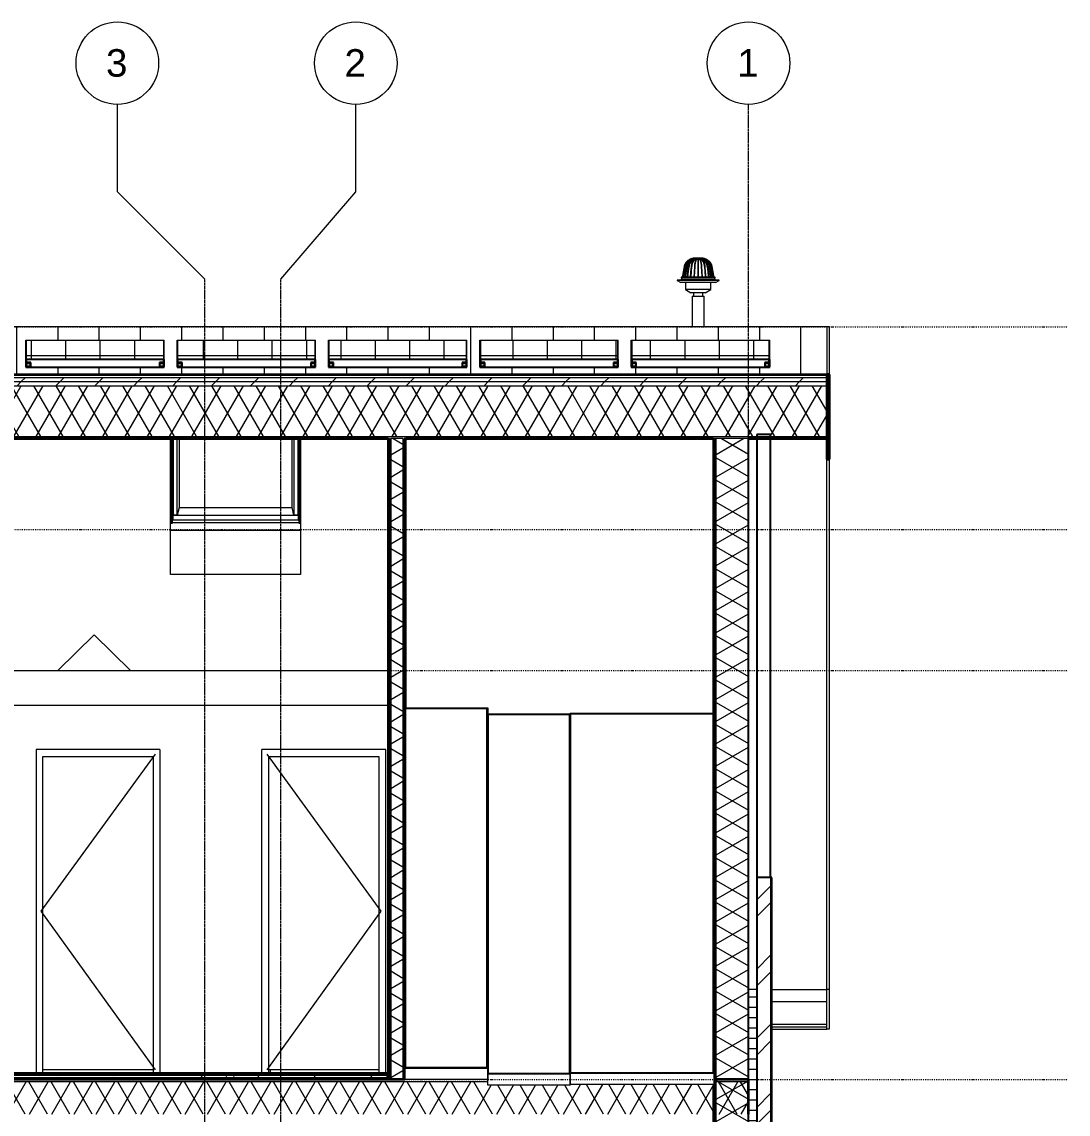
# Model space of a CAD drawing. Header units: millimetres. Extents: x -9562 to 7342, y -2295 to 12491.
# Drawn here: x -263 to 7342, y 2747 to 10688 of the extents above; entities that cross this region are included whole.
import ezdxf

# ---------------------------------------------------------------- set-up
doc = ezdxf.new("R2010")
doc.units = ezdxf.units.MM
doc.linetypes.add('Dash dot', pattern=[15.875, 6.35, -4.7625, 0, -4.7625])
doc.linetypes.add('grid', pattern=[24, 15, -3, 3, -3])
for name, color, linetype, lineweight in [('A-DOOR', 31, 'Continuous', 9), ('A-FLOR', 192, 'Continuous', 9), ('A-FLOR-LEVL', 51, 'Continuous', 9), ('A-FLOR-MCUT', 51, 'Continuous', 9), ('A-FLOR-PATT', 8, 'Continuous', 35), ('A-GENM', 13, 'Continuous', 9), ('A-GLAZ', 151, 'Continuous', 9), ('A-ROOF', 132, 'Continuous', 9), ('A-ROOF-MCUT', 132, 'Continuous', 35), ('A-ROOF-OTLN', 132, 'Continuous', 9), ('A-ROOF-PATT', 132, 'Continuous', 35), ('A-WALL', 113, 'Continuous', 9), ('A-WALL-PATT', 111, 'Continuous', 25), ('I-FURN', 30, 'Continuous', 9), ('I-WALL', 2, 'Continuous', 9), ('P-SANR-FIXT', 6, 'Continuous', 9), ('S-COLS', 52, 'Continuous', 9), ('S-GRID', 1, 'Continuous', 9), ('S-GRID-IDEN', 1, 'Continuous', 9)]:
    doc.layers.add(name, color=color, linetype=linetype, lineweight=lineweight)
doc.styles.add('Arial_1', font='arial.ttf', dxfattribs={"height": 200})
pattern_1 = [(180, (2528.76, 5502.26), (-2e-14, -200), []), (180, (2528.76, 5518.26), (-2e-14, -200), []), (180, (2528.76, 5534.26), (-2e-14, -200), []), (180, (2528.76, 5550.26), (-2e-14, -200), [])]
pattern_2 = [(45, (-1098.65, 2150), (-141.4214, 141.4214), [])]

# ---------------------------------------------------------------- blocks, each defined once
blk = doc.blocks.new('32_EA_binnenkozijn_hardhout_deurzonderbovenlicht - 900x2730-1443313-C-C')
at = {"layer": 'A-DOOR'}
for p, q in [((2382.3, 5398), (1482.3, 5398)), ((1482.3, 3048), (1482.3, 5398)), ((1517.3, 5363), (2347.3, 4223)), ((1532.3, 3048), (1532.3, 5348)), ((1532.3, 5348), (2332.3, 5348)), ((2332.3, 5348), (2332.3, 3048)), ((2382.3, 3048), (2382.3, 5398)), ((2347.3, 4223), (1517.3, 3068)), ((1532.3, 3048), (1482.3, 3048)), ((2332.3, 3068), (1532.3, 3068)), ((2332.3, 3048), (2382.3, 3048))]:
    blk.add_line(p, q, dxfattribs=at)
blk = doc.blocks.new('32_EA_binnenkozijn_hardhout_deurzonderbovenlicht - 900x2730-V2-C-C')
at = {"layer": 'A-DOOR'}
for p, q in [((740.3, 5398), (-159.7, 5398)), ((-159.7, 5398), (-159.7, 3048)), ((705.3, 5363), (-124.7, 4223)), ((-109.7, 3048), (-109.7, 5348)), ((-109.7, 5348), (690.3, 5348)), ((690.3, 5348), (690.3, 3048)), ((740.3, 5398), (740.3, 3048)), ((-124.7, 4223), (705.3, 3068)), ((-159.7, 3048), (-109.7, 3048)), ((690.3, 3068), (-109.7, 3068)), ((740.3, 3048), (690.3, 3048))]:
    blk.add_line(p, q, dxfattribs=at)
blk = doc.blocks.new('73_EA_Standaard_kledingkast_IKEA - 600x900x2600-502647-C-C')
at = {"layer": 'I-FURN'}
for p, q in [((3722.8, 5662), (3740.8, 5662)), ((3722.8, 3042), (3722.8, 5662)), ((3727.8, 5657), (4762.8, 5657)), ((3727.8, 3047), (3727.8, 5657)), ((3740.8, 5662), (4749.8, 5662)), ((3740.8, 5657), (3740.8, 5662)), ((3740.8, 5662), (3740.8, 5657)), ((4749.8, 5657), (4749.8, 5662)), ((4749.8, 5662), (4767.8, 5662)), ((4749.8, 5657), (4749.8, 5662)), ((4762.8, 3047), (4762.8, 5657)), ((4767.8, 5662), (4767.8, 3042)), ((3740.8, 3042), (3722.8, 3042)), ((3722.8, 2962), (3722.8, 3037)), ((4762.8, 3047), (3727.8, 3047)), ((3740.8, 3042), (3740.8, 3047)), ((3740.8, 3047), (3740.8, 3042)), ((4749.8, 3042), (3740.8, 3042)), ((4749.8, 3047), (4749.8, 3042)), ((4749.8, 3042), (4749.8, 3047)), ((4767.8, 3042), (4749.8, 3042)), ((4767.8, 3042), (4767.8, 2962)), ((4767.8, 2962), (3722.8, 2962))]:
    blk.add_line(p, q, dxfattribs=at)
blk = doc.blocks.new('73_EA_Standaard_kledingkast_IKEA - 670x600x2790-500019-C-C')
at = {"layer": 'I-FURN'}
for p, q in [((2522.8, 5700), (2540.8, 5700)), ((2522.8, 3080), (2522.8, 5700)), ((2527.8, 5695), (3117.8, 5695)), ((2527.8, 3085), (2527.8, 5695)), ((2540.8, 5700), (3104.8, 5700)), ((2540.8, 5695), (2540.8, 5700)), ((2540.8, 5700), (2540.8, 5695)), ((3104.8, 5695), (3104.8, 5700)), ((3104.8, 5700), (3122.8, 5700)), ((3104.8, 5695), (3104.8, 5700)), ((3117.8, 3085), (3117.8, 5695)), ((3122.8, 5700), (3122.8, 3080)), ((2522.8, 3000), (2522.8, 3080)), ((2540.8, 3080), (2522.8, 3080)), ((3117.8, 3085), (2527.8, 3085)), ((2540.8, 3080), (2540.8, 3085)), ((2540.8, 3085), (2540.8, 3080)), ((3104.8, 3080), (2540.8, 3080)), ((3104.8, 3085), (3104.8, 3080)), ((3104.8, 3080), (3104.8, 3085)), ((3122.8, 3080), (3104.8, 3080)), ((3122.8, 3037), (3122.8, 3000)), ((3122.8, 3000), (2522.8, 3000))]:
    blk.add_line(p, q, dxfattribs=at)
blk = doc.blocks.new('73_EA_Standaard_kledingkast_IKEA - 670x600x2790-V3-C-C')
at = {"layer": 'I-FURN'}
for p, q in [((3122.8, 5657), (3140.8, 5657)), ((3122.8, 3037), (3122.8, 5657)), ((3127.8, 5652), (3717.8, 5652)), ((3127.8, 3042), (3127.8, 5652)), ((3140.8, 5657), (3704.8, 5657)), ((3140.8, 5652), (3140.8, 5657)), ((3140.8, 5657), (3140.8, 5652)), ((3704.8, 5652), (3704.8, 5657)), ((3704.8, 5657), (3722.8, 5657)), ((3704.8, 5652), (3704.8, 5657)), ((3717.8, 3042), (3717.8, 5652)), ((3722.8, 5657), (3722.8, 3037)), ((3122.8, 2957), (3122.8, 3037)), ((3140.8, 3037), (3122.8, 3037)), ((3717.8, 3042), (3127.8, 3042)), ((3140.8, 3037), (3140.8, 3042)), ((3140.8, 3042), (3140.8, 3037)), ((3704.8, 3037), (3140.8, 3037)), ((3704.8, 3042), (3704.8, 3037)), ((3704.8, 3037), (3704.8, 3042)), ((3722.8, 3037), (3704.8, 3037)), ((3722.8, 3037), (3722.8, 2957)), ((3722.8, 2957), (3122.8, 2957))]:
    blk.add_line(p, q, dxfattribs=at)
blk = doc.blocks.new('Zonnepaneel - Zonnepaneel gebouw 1000x1600-406884-C-C')
at = {"layer": 'A-GENM'}
h = blk.add_hatch(dxfattribs=at)
h.set_pattern_fill('FP_32', color=256, style=0, pattern_type=2)
h.set_pattern_definition([(90, (-2530.52, 7825), (-250, 2e-14), []), (180, (-2530.52, 7825), (-2e-14, -170.5), [])])
h.paths.add_polyline_path([(-2527.5, 8232.1), (-2527.5, 8372.6), (-3533.5, 8372.6), (-3533.5, 8232.1), (-3530.5, 8232.1), (-3530.5, 8370.6), (-2530.5, 8370.6), (-2530.5, 8232.1)])
h = blk.add_hatch(dxfattribs=at)
h.set_pattern_fill('FP_33', color=256, style=0, pattern_type=2)
h.set_pattern_definition([(180, (-3442.9, 7749.53), (-2e-14, -170.5), []), (270, (-3442.9, 7749.53), (250, 2e-14), [])])
h.paths.add_polyline_path([(-2602.1, 8232.1), (-2530.5, 8232.1), (-2530.5, 8370.6), (-3530.5, 8370.6), (-3530.5, 8232.1), (-3466.1, 8232.1)])
for p, q in [((-3533.5, 8232.1), (-3533.5, 8372.6)), ((-3533.5, 8372.6), (-2527.5, 8372.6)), ((-2530.5, 8370.6), (-3530.5, 8370.6)), ((-3530.5, 8370.6), (-3530.5, 8232.1)), ((-2530.5, 8370.6), (-3530.5, 8370.6)), ((-3530.5, 8370.6), (-3530.5, 8232.1)), ((-2530.5, 8370.6), (-2530.5, 8232.1)), ((-2530.5, 8232.1), (-2530.5, 8370.6)), ((-2527.5, 8232.1), (-2527.5, 8372.6))]:
    blk.add_line(p, q, dxfattribs=at)
at = {"layer": 'A-GENM', "lineweight": 25}
for p, q in [((-3530.5, 8232.1), (-3533.5, 8232.1)), ((-3533.5, 8232.1), (-3533.5, 8177.4)), ((-3530.5, 8211.6), (-3530.5, 8232.1)), ((-2530.5, 8232.1), (-3530.5, 8232.1)), ((-3530.5, 8232.1), (-3530.5, 8177.4)), ((-3498.5, 8211.6), (-3530.5, 8211.6)), ((-3530.5, 8181.5), (-3530.5, 8207.5)), ((-3530.5, 8207.5), (-3501.5, 8207.5)), ((-3501.5, 8181.5), (-3530.5, 8181.5)), ((-3501.5, 8207.5), (-3501.5, 8181.5)), ((-3498.5, 8177.4), (-3498.5, 8211.6)), ((-2530.5, 8211.6), (-2562.5, 8211.6)), ((-2562.5, 8211.6), (-2562.5, 8177.4)), ((-2559.5, 8181.5), (-2559.5, 8207.5)), ((-2559.5, 8207.5), (-2530.5, 8207.5)), ((-2530.5, 8181.5), (-2559.5, 8181.5)), ((-2527.5, 8232.1), (-2530.5, 8232.1)), ((-2530.5, 8232.1), (-2530.5, 8211.6)), ((-2530.5, 8177.4), (-2530.5, 8232.1)), ((-2530.5, 8207.5), (-2530.5, 8181.5)), ((-2527.5, 8177.4), (-2527.5, 8232.1)), ((-3533.5, 8177.4), (-3498.5, 8177.4)), ((-3530.5, 8177.4), (-2530.5, 8177.4)), ((-2562.5, 8177.4), (-2527.5, 8177.4))]:
    blk.add_line(p, q, dxfattribs=at)
blk = doc.blocks.new('roof-windowsveluxgglintegra---de - Default-2137562-C-C')
at = {"layer": 'A-GLAZ'}
for p, q in [((827, 7039.6), (827, 7657.8)), ((832.7, 7657.8), (832.7, 7068.6)), ((835.7, 7657.8), (835.7, 7102.5)), ((866.7, 7102.5), (866.7, 7657.8)), ((880.3, 7657.8), (880.3, 7156.1)), ((1701.1, 7156.1), (1701.1, 7657.8)), ((1714.7, 7657.8), (1714.7, 7102.5)), ((1745.7, 7102.5), (1745.7, 7657.8)), ((1748.7, 7657.8), (1748.7, 7068.6)), ((1754.4, 7657.8), (1754.4, 7039.6)), ((832.7, 7523.9), (835.7, 7523.9)), ((835.7, 7523.9), (832.7, 7523.9)), ((1745.7, 7523.9), (1748.7, 7523.9)), ((1748.7, 7523.9), (1745.7, 7523.9)), ((880.3, 7156.1), (866.7, 7102.5)), ((880.2, 7156.1), (1701.1, 7156.1)), ((1714.7, 7102.5), (1701.1, 7156.1)), ((831.8, 7068.6), (827, 7045.1)), ((831.8, 7068.6), (1749.6, 7068.6)), ((832.7, 7113.1), (832.7, 7105.5)), ((835.7, 7105.5), (832.7, 7105.5)), ((835.7, 7068.6), (835.7, 7102.5)), ((835.7, 7102.5), (1745.7, 7102.5)), ((866.7, 7102.5), (835.7, 7102.5)), ((1745.7, 7102.5), (1714.7, 7102.5)), ((1748.7, 7105.5), (1745.7, 7105.5)), ((1745.7, 7102.5), (1745.7, 7068.6)), ((1754.4, 7045.1), (1749.6, 7068.6)), ((1754.4, 7045.1), (827, 7045.1)), ((827, 7045.1), (827, 7039.6)), ((1754.4, 7039.6), (1754.4, 7045.1))]:
    blk.add_line(p, q, dxfattribs=at)
blk = doc.blocks.new('Plumbing_Fixture-Oatey-Roof_Drain-PVC - ABS Dome-2570691-C-C')
at = {"layer": 'P-SANR-FIXT'}
for p, q in [((4552.7, 8908.5), (4539.2, 8831.6)), ((4556.6, 8908.5), (4555.7, 8908.5)), ((4566.9, 8908.5), (4565.3, 8908.5)), ((4583.1, 8908.5), (4580.8, 8908.5)), ((4604, 8908.5), (4601.3, 8908.5)), ((4620.1, 8969.8), (4619.4, 8969.8)), ((4620.1, 8969.8), (4619.4, 8969.8)), ((4623.1, 8969.8), (4621, 8969.8)), ((4628, 8969.8), (4624.7, 8969.8)), ((4624.7, 8968), (4624.7, 8969.8)), ((4628.2, 8908.5), (4625.2, 8908.5)), ((4634.6, 8969.8), (4630.2, 8969.8)), ((4630.2, 8966.2), (4630.2, 8969.8)), ((4634.6, 8969.8), (4634.6, 8968.6)), ((4642.4, 8969.8), (4637.4, 8969.8)), ((4637.4, 8964.1), (4637.4, 8969.8)), ((4642.4, 8969.8), (4642.4, 8968.2)), ((4651, 8969.8), (4645.5, 8969.8)), ((4645.5, 8963.4), (4645.5, 8969.8)), ((4651, 8963.4), (4645.5, 8963.4)), ((4651, 8969.8), (4651, 8966.4)), ((4654.1, 8908.5), (4651, 8908.5)), ((4659.6, 8969.8), (4654.1, 8969.8)), ((4654.1, 8966.4), (4654.1, 8969.8)), ((4659.6, 8963.4), (4654.1, 8963.4)), ((4659.6, 8969.8), (4659.6, 8963.4)), ((4667.7, 8969.8), (4662.6, 8969.8)), ((4662.6, 8968.2), (4662.6, 8969.8)), ((4667.7, 8969.8), (4667.7, 8964.1)), ((4674.8, 8969.8), (4670.5, 8969.8)), ((4670.5, 8968.6), (4670.5, 8969.8)), ((4674.8, 8969.8), (4674.8, 8966.2)), ((4679.9, 8908.5), (4676.8, 8908.5)), ((4680.4, 8969.8), (4677.1, 8969.8)), ((4680.4, 8969.8), (4680.4, 8968)), ((4684.1, 8969.8), (4682, 8969.8)), ((4685.7, 8969.8), (4684.9, 8969.8)), ((4685.7, 8969.8), (4684.9, 8969.8)), ((4703.8, 8908.5), (4701.1, 8908.5)), ((4724.2, 8908.5), (4722, 8908.5)), ((4739.8, 8908.5), (4738.2, 8908.5)), ((4749.4, 8908.5), (4748.5, 8908.5)), ((4765.9, 8831.6), (4752.4, 8908.5)), ((4528.7, 8831.6), (4528.7, 8824.8)), ((4776.4, 8831.6), (4528.7, 8831.6)), ((4776.4, 8824.8), (4528.7, 8824.8)), ((4531.9, 8824.8), (4529.9, 8812.9)), ((4554.3, 8836.3), (4550.5, 8836.3)), ((4565.5, 8836.3), (4561.5, 8836.3)), ((4582, 8836.3), (4578.6, 8836.3)), ((4603.2, 8836.3), (4600.9, 8836.3)), ((4600.9, 8836.3), (4603.2, 8836.3)), ((4603.2, 8836.3), (4601.8, 8836.3)), ((4603.2, 8836.3), (4601.8, 8836.3)), ((4603.2, 8836.3), (4603.3, 8834)), ((4627.8, 8836.3), (4626.6, 8836.3)), ((4627.8, 8836.3), (4626.6, 8836.3)), ((4627.8, 8836.3), (4626.6, 8836.3)), ((4626.6, 8836.3), (4627.8, 8836.3)), ((4678.5, 8836.3), (4677.3, 8836.3)), ((4678.5, 8836.3), (4677.3, 8836.3)), ((4678.5, 8836.3), (4677.3, 8836.3)), ((4677.3, 8836.3), (4678.5, 8836.3)), ((4701.8, 8834), (4701.9, 8836.3)), ((4703.3, 8836.3), (4701.9, 8836.3)), ((4704.2, 8836.3), (4701.9, 8836.3)), ((4703.3, 8836.3), (4701.9, 8836.3)), ((4701.9, 8836.3), (4704.2, 8836.3)), ((4726.4, 8836.3), (4723.1, 8836.3)), ((4743.6, 8836.3), (4739.6, 8836.3)), ((4754.6, 8836.3), (4750.8, 8836.3)), ((4775.2, 8812.9), (4773.2, 8824.8)), ((4776.4, 8824.8), (4776.4, 8831.6)), ((4500.1, 8809.4), (4500.1, 8806.4)), ((4804.9, 8809.4), (4500.1, 8809.4)), ((4500.1, 8806.4), (4525.6, 8793.4)), ((4804.9, 8806.4), (4500.1, 8806.4)), ((4779.5, 8793.4), (4525.6, 8793.4)), ((4525.9, 8812.9), (4525.9, 8809.4)), ((4779.2, 8812.9), (4525.9, 8812.9)), ((4559.9, 8793.4), (4559.9, 8743.1)), ((4559.9, 8743.1), (4600.5, 8718.2)), ((4745.2, 8743.1), (4559.9, 8743.1)), ((4704.6, 8718.2), (4745.2, 8743.1)), ((4745.2, 8743.1), (4745.2, 8793.4)), ((4779.2, 8809.4), (4779.2, 8812.9)), ((4779.5, 8793.4), (4804.9, 8806.4)), ((4804.9, 8806.4), (4804.9, 8809.4)), ((4704.6, 8718.2), (4600.5, 8718.2)), ((4619.5, 8718.2), (4619.5, 8692.8)), ((4685.6, 8692.8), (4685.6, 8718.2))]:
    blk.add_line(p, q, dxfattribs=at)
at = {"layer": 'P-SANR-FIXT', "flags": 128}
for points in [[(4605.5, 8966.4), (4611.8, 8968.1), (4618.3, 8969.6), (4624.7, 8970.8), (4631.2, 8971.8), (4637.8, 8972.6), (4644.4, 8973), (4651, 8973.2), (4652.5, 8973.2)], [(4652.5, 8973.2), (4659.1, 8973.1), (4665.7, 8972.7), (4672.3, 8972), (4678.8, 8971.1), (4685.3, 8969.9), (4691.7, 8968.5), (4698.1, 8966.8), (4699.6, 8966.4)], [(4539.2, 8831.6), (4546, 8870.1), (4552.7, 8908.5)], [(4555.7, 8908.5), (4549.2, 8870.1), (4542.6, 8831.6)], [(4543.5, 8831.6), (4550, 8870.1), (4556.6, 8908.5)], [(4550.5, 8836.3), (4556.5, 8871.8), (4562.6, 8907.4)], [(4552.7, 8908.5), (4553.4, 8911.5), (4554.2, 8914.4), (4555, 8917.3), (4556.1, 8920.2), (4557.2, 8923), (4558.4, 8925.8), (4559.7, 8928.5), (4561.2, 8931.2), (4562.7, 8933.8), (4564.4, 8936.3), (4566.2, 8938.8), (4568, 8941.2), (4570, 8943.5), (4572, 8945.8), (4574.1, 8947.9), (4576.4, 8950), (4578.7, 8952), (4581, 8953.9), (4583.5, 8955.7), (4586, 8957.4), (4588.6, 8959), (4591.2, 8960.5), (4593.9, 8961.8), (4596.7, 8963.1), (4599.5, 8964.3), (4602.3, 8965.3), (4605.2, 8966.3), (4605.5, 8966.4)], [(4565.3, 8908.5), (4559.4, 8870.1), (4553.6, 8831.6)], [(4555.2, 8831.6), (4561, 8870.1), (4566.9, 8908.5)], [(4561.5, 8836.3), (4566.9, 8871.8), (4572.3, 8907.4)], [(4580.8, 8908.5), (4576.1, 8870.1), (4571.3, 8831.6)], [(4573.5, 8831.6), (4578.3, 8870.1), (4583.1, 8908.5)], [(4578.6, 8836.3), (4583.1, 8871.8), (4587.5, 8907.4)], [(4601.3, 8908.5), (4597.9, 8870.1), (4594.5, 8831.6)], [(4597.2, 8831.6), (4600.6, 8870.1), (4604, 8908.5)], [(4600.9, 8836.3), (4604, 8871.8), (4607.1, 8907.4)], [(4625.2, 8908.5), (4623.4, 8870.1), (4621.7, 8831.6)], [(4624.7, 8831.6), (4626.5, 8870.1), (4628.2, 8908.5)], [(4626.6, 8836.3), (4628.2, 8871.8), (4629.9, 8907.4)], [(4651, 8908.5), (4651, 8870.1), (4651, 8831.6)], [(4654.1, 8831.6), (4654.1, 8870.1), (4654.1, 8908.5)], [(4675.2, 8907.4), (4676.8, 8871.8), (4678.5, 8836.3)], [(4676.8, 8908.5), (4678.6, 8870.1), (4680.3, 8831.6)], [(4683.4, 8831.6), (4681.7, 8870.1), (4679.9, 8908.5)], [(4697.9, 8907.4), (4701.1, 8871.8), (4704.2, 8836.3)], [(4699.6, 8966.4), (4702.5, 8965.4), (4705.3, 8964.4), (4708.2, 8963.2), (4710.9, 8962), (4713.6, 8960.6), (4716.3, 8959.1), (4718.9, 8957.5), (4721.4, 8955.8), (4723.8, 8954.1), (4726.2, 8952.2), (4728.5, 8950.2), (4730.7, 8948.1), (4732.9, 8946), (4734.9, 8943.7), (4736.9, 8941.4), (4738.8, 8939), (4740.5, 8936.5), (4742.2, 8934), (4743.8, 8931.4), (4745.2, 8928.7), (4746.6, 8926), (4747.8, 8923.2), (4748.9, 8920.4), (4750, 8917.6), (4750.9, 8914.7), (4751.6, 8911.7), (4752.3, 8908.8), (4752.4, 8908.5)], [(4701.1, 8908.5), (4704.5, 8870.1), (4707.8, 8831.6)], [(4710.6, 8831.6), (4707.2, 8870.1), (4703.8, 8908.5)], [(4717.6, 8907.4), (4722, 8871.8), (4726.4, 8836.3)], [(4722, 8908.5), (4726.8, 8870.1), (4731.6, 8831.6)], [(4733.8, 8831.6), (4729, 8870.1), (4724.2, 8908.5)], [(4732.8, 8907.4), (4738.2, 8871.8), (4743.6, 8836.3)], [(4738.2, 8908.5), (4744.1, 8870.1), (4749.9, 8831.6)], [(4751.5, 8831.6), (4745.6, 8870.1), (4739.8, 8908.5)], [(4742.5, 8907.4), (4748.6, 8871.8), (4754.6, 8836.3)], [(4748.5, 8908.5), (4755.1, 8870.1), (4761.6, 8831.6)], [(4762.4, 8831.6), (4755.9, 8870.1), (4749.4, 8908.5)], [(4752.3, 8908.5), (4759.1, 8870.1), (4765.9, 8831.6)], [(4565.7, 8831.6), (4565.6, 8834), (4565.5, 8836.3)], [(4582.1, 8831.6), (4582, 8834), (4582, 8836.3)], [(4603.3, 8831.6), (4603.3, 8834), (4603.2, 8836.3)], [(4627.9, 8831.6), (4627.9, 8834), (4627.8, 8836.3)], [(4627.8, 8836.3), (4627.9, 8834), (4627.9, 8831.6)], [(4677.3, 8836.3), (4677.2, 8834), (4677.2, 8831.6)], [(4677.2, 8831.6), (4677.2, 8834), (4677.3, 8836.3)], [(4701.9, 8836.3), (4701.8, 8834), (4701.8, 8831.6)], [(4723.1, 8836.3), (4723.1, 8834), (4723, 8831.6)], [(4739.6, 8836.3), (4739.5, 8834), (4739.4, 8831.6)]]:
    blk.add_lwpolyline(points, dxfattribs=at)
at = {"layer": 'P-SANR-FIXT'}
for points, knots in [([(4552.7, 8908.5), (4553.7, 8913), (4556.2, 8921.8), (4564.5, 8938.2), (4577, 8951.9), (4592.6, 8961.7), (4601.1, 8965), (4605.5, 8966.4)], [-1, -1, -1, -1, -0.833333, -0.666667, -0.333333, -0.166667, 0, 0, 0, 0]), ([(4606.7, 8966.4), (4602.4, 8965), (4594.3, 8961.7), (4579.2, 8951.9), (4567.1, 8938.2), (4559.1, 8921.8), (4556.6, 8913), (4555.7, 8908.5)], [-1, -1, -1, -1, -0.833333, -0.666667, -0.333333, -0.166667, 0, 0, 0, 0]), ([(4556.6, 8908.5), (4557.4, 8913), (4559.9, 8921.8), (4567.9, 8938.2), (4580, 8951.9), (4595.1, 8961.7), (4603.2, 8965), (4607.5, 8966.4)], [-1, -1, -1, -1, -0.833333, -0.666667, -0.333333, -0.166667, 0, 0, 0, 0]), ([(4562.6, 8907.4), (4563.6, 8912.4), (4565.8, 8919.5), (4570.2, 8928.5), (4573.2, 8933.3), (4575.1, 8935.9), (4575.5, 8936.4)], [0, 0, 0, 0, 0.2, 0.3, 0.4, 0.4285897, 0.4285897, 0.4285897, 0.4285897]), ([(4611, 8966.4), (4607.2, 8965), (4599.9, 8961.7), (4586.4, 8951.9), (4575.5, 8938.2), (4568.3, 8921.8), (4566.1, 8913), (4565.3, 8908.5)], [-1, -1, -1, -1, -0.833333, -0.666667, -0.333333, -0.166667, 0, 0, 0, 0]), ([(4566.9, 8908.5), (4567.7, 8913), (4569.9, 8921.8), (4577.1, 8938.2), (4587.9, 8951.9), (4601.4, 8961.7), (4608.8, 8965), (4612.6, 8966.4)], [-1, -1, -1, -1, -0.833333, -0.666667, -0.333333, -0.166667, 0, 0, 0, 0]), ([(4572.3, 8907.4), (4573.2, 8912.4), (4575.2, 8919.5), (4579.1, 8928.5), (4582.4, 8934.3), (4585.8, 8939.2), (4589.1, 8943.3), (4592.7, 8947.1), (4596.3, 8950.2), (4598.7, 8952), (4599.7, 8952.8)], [0, 0, 0, 0, 0.2, 0.3, 0.4, 0.475, 0.55, 0.625, 0.7, 0.7562322, 0.7562322, 0.7562322, 0.7562322]), ([(4618.2, 8966.4), (4615, 8965), (4609, 8961.7), (4598, 8951.9), (4589.2, 8938.2), (4583.3, 8921.8), (4581.5, 8913), (4580.8, 8908.5)], [-1, -1, -1, -1, -0.833333, -0.666667, -0.333333, -0.166667, 0, 0, 0, 0]), ([(4583.1, 8908.5), (4583.7, 8913), (4585.6, 8921.8), (4591.4, 8938.2), (4600.3, 8951.9), (4611.3, 8961.7), (4617.3, 8965), (4620.4, 8966.4)], [-1, -1, -1, -1, -0.833333, -0.666667, -0.333333, -0.166667, 0, 0, 0, 0]), ([(4587.5, 8907.4), (4588.2, 8912.4), (4589.8, 8919.5), (4593.1, 8928.5), (4595.7, 8934.3), (4598.5, 8939.2), (4601.2, 8943.3), (4604.2, 8947.1), (4607.4, 8950.5), (4610.7, 8953.6), (4614.7, 8956.6), (4617.6, 8958.3), (4619.3, 8959.2)], [0, 0, 0, 0, 0.2, 0.3, 0.4, 0.475, 0.55, 0.625, 0.7, 0.775, 0.85, 0.9533462, 0.9533462, 0.9533462, 0.9533462]), ([(4627.7, 8966.4), (4625.4, 8965), (4621.2, 8961.7), (4613.4, 8951.9), (4607.2, 8938.2), (4603, 8921.8), (4601.7, 8913), (4601.3, 8908.5)], [-1, -1, -1, -1, -0.833333, -0.666667, -0.333333, -0.166667, 0, 0, 0, 0]), ([(4604, 8908.5), (4604.5, 8913), (4605.8, 8921.8), (4609.9, 8938.2), (4616.2, 8951.9), (4624, 8961.7), (4628.2, 8965), (4630.4, 8966.4)], [-1, -1, -1, -1, -0.833333, -0.666667, -0.333333, -0.166667, 0, 0, 0, 0]), ([(4607.1, 8907.4), (4607.7, 8912.4), (4608.8, 8919.5), (4611.1, 8928.5), (4613, 8934.3), (4614.9, 8939.2), (4616.8, 8943.3), (4618.9, 8947.1), (4621.2, 8950.5), (4623.6, 8953.6), (4626.8, 8957.1), (4629.5, 8959.2), (4631.3, 8960.3)], [0, 0, 0, 0, 0.2, 0.3, 0.4, 0.475, 0.55, 0.625, 0.7, 0.775, 0.85, 1, 1, 1, 1]), ([(4638.8, 8966.4), (4637.7, 8965), (4635.5, 8961.7), (4631.5, 8951.9), (4628.2, 8938.2), (4626.1, 8921.8), (4625.4, 8913), (4625.2, 8908.5)], [-1, -1, -1, -1, -0.833333, -0.666667, -0.333333, -0.166667, 0, 0, 0, 0]), ([(4628.2, 8908.5), (4628.5, 8913), (4629.1, 8921.8), (4631.3, 8938.2), (4634.5, 8951.9), (4638.6, 8961.7), (4640.8, 8965), (4641.9, 8966.4)], [-1, -1, -1, -1, -0.833333, -0.666667, -0.333333, -0.166667, 0, 0, 0, 0]), ([(4629.9, 8907.4), (4630.1, 8912.4), (4630.7, 8919.5), (4631.9, 8928.5), (4632.9, 8934.3), (4633.9, 8939.2), (4634.9, 8943.3), (4636, 8947.1), (4637.1, 8950.5), (4638.4, 8953.6), (4640.1, 8957.1), (4641.4, 8959.2), (4642.4, 8960.3)], [0, 0, 0, 0, 0.2, 0.3, 0.4, 0.475, 0.55, 0.625, 0.7, 0.775, 0.85, 1, 1, 1, 1]), ([(4631.3, 8960.3), (4632.3, 8960.9), (4634.1, 8961.8), (4635.9, 8962.7), (4636.7, 8963.1)], [0, 0, 0, 0, 0.5, 0.8905428, 0.8905428, 0.8905428, 0.8905428]), ([(4651, 8966.4), (4651, 8965), (4651, 8961.7), (4651, 8951.9), (4651, 8938.2), (4651, 8921.8), (4651, 8913), (4651, 8908.5)], [-1, -1, -1, -1, -0.833333, -0.666667, -0.333333, -0.166667, 0, 0, 0, 0]), ([(4654.1, 8908.5), (4654.1, 8913), (4654.1, 8921.8), (4654.1, 8938.2), (4654.1, 8951.9), (4654.1, 8961.7), (4654.1, 8965), (4654.1, 8966.4)], [-1, -1, -1, -1, -0.833333, -0.666667, -0.333333, -0.166667, 0, 0, 0, 0]), ([(4662.7, 8960.3), (4664, 8958.8), (4665.8, 8955.9), (4668, 8950.6), (4669.4, 8946.3), (4670.5, 8942), (4671.5, 8937.7), (4672.4, 8933.2), (4673.2, 8928.5), (4673.9, 8923.4), (4674.6, 8916.6), (4675, 8911.1), (4675.2, 8907.4)], [0, 0, 0, 0, 0.2, 0.3, 0.4, 0.475, 0.55, 0.625, 0.7, 0.775, 0.85, 1, 1, 1, 1]), ([(4663.2, 8966.4), (4664.3, 8965), (4666.5, 8961.7), (4670.6, 8951.9), (4673.8, 8938.2), (4675.9, 8921.8), (4676.6, 8913), (4676.8, 8908.5)], [-1, -1, -1, -1, -0.833333, -0.666667, -0.333333, -0.166667, 0, 0, 0, 0]), ([(4679.9, 8908.5), (4679.7, 8913), (4679, 8921.8), (4676.9, 8938.2), (4673.6, 8951.9), (4669.6, 8961.7), (4667.4, 8965), (4666.2, 8966.4)], [-1, -1, -1, -1, -0.833333, -0.666667, -0.333333, -0.166667, 0, 0, 0, 0]), ([(4668.4, 8963.1), (4669.2, 8962.7), (4671, 8961.8), (4672.8, 8960.9), (4673.8, 8960.3)], [0.1094572, 0.1094572, 0.1094572, 0.1094572, 0.5, 1, 1, 1, 1]), ([(4673.8, 8960.3), (4676.2, 8958.8), (4679.7, 8955.9), (4683.9, 8950.6), (4686.6, 8946.3), (4688.9, 8942), (4690.8, 8937.7), (4692.5, 8933.2), (4694, 8928.5), (4695.3, 8923.4), (4696.8, 8916.6), (4697.6, 8911.1), (4697.9, 8907.4)], [0, 0, 0, 0, 0.2, 0.3, 0.4, 0.475, 0.55, 0.625, 0.7, 0.775, 0.85, 1, 1, 1, 1]), ([(4674.7, 8966.4), (4676.9, 8965), (4681.1, 8961.7), (4688.9, 8951.9), (4695.2, 8938.2), (4699.3, 8921.8), (4700.6, 8913), (4701.1, 8908.5)], [-1, -1, -1, -1, -0.833333, -0.666667, -0.333333, -0.166667, 0, 0, 0, 0]), ([(4703.8, 8908.5), (4703.4, 8913), (4702.1, 8921.8), (4697.9, 8938.2), (4691.7, 8951.9), (4683.9, 8961.7), (4679.6, 8965), (4677.4, 8966.4)], [-1, -1, -1, -1, -0.833333, -0.666667, -0.333333, -0.166667, 0, 0, 0, 0]), ([(4684.7, 8966.4), (4687.8, 8965), (4693.8, 8961.7), (4704.8, 8951.9), (4713.7, 8938.2), (4719.5, 8921.8), (4721.3, 8913), (4722, 8908.5)], [-1, -1, -1, -1, -0.833333, -0.666667, -0.333333, -0.166667, 0, 0, 0, 0]), ([(4685.8, 8959.2), (4688.4, 8957.9), (4692.4, 8955.3), (4697.8, 8950.6), (4701.6, 8946.3), (4704.8, 8942), (4707.5, 8937.7), (4709.8, 8933.2), (4712, 8928.5), (4713.9, 8923.4), (4715.9, 8916.6), (4717, 8911.1), (4717.6, 8907.4)], [0.0466538, 0.0466538, 0.0466538, 0.0466538, 0.2, 0.3, 0.4, 0.475, 0.55, 0.625, 0.7, 0.775, 0.85, 1, 1, 1, 1]), ([(4724.2, 8908.5), (4723.6, 8913), (4721.8, 8921.8), (4715.9, 8938.2), (4707.1, 8951.9), (4696, 8961.7), (4690.1, 8965), (4686.9, 8966.4)], [-1, -1, -1, -1, -0.833333, -0.666667, -0.333333, -0.166667, 0, 0, 0, 0]), ([(4692.5, 8966.4), (4696.3, 8965), (4703.6, 8961.7), (4717.1, 8951.9), (4728, 8938.2), (4735.2, 8921.8), (4737.4, 8913), (4738.2, 8908.5)], [-1, -1, -1, -1, -0.833333, -0.666667, -0.333333, -0.166667, 0, 0, 0, 0]), ([(4739.8, 8908.5), (4739, 8913), (4736.7, 8921.8), (4729.6, 8938.2), (4718.7, 8951.9), (4705.2, 8961.7), (4697.9, 8965), (4694.1, 8966.4)], [-1, -1, -1, -1, -0.833333, -0.666667, -0.333333, -0.166667, 0, 0, 0, 0]), ([(4697.6, 8966.4), (4701.8, 8965), (4710, 8961.7), (4725.1, 8951.9), (4737.1, 8938.2), (4745.2, 8921.8), (4747.7, 8913), (4748.5, 8908.5)], [-1, -1, -1, -1, -0.833333, -0.666667, -0.333333, -0.166667, 0, 0, 0, 0]), ([(4749.4, 8908.5), (4748.5, 8913), (4746, 8921.8), (4738, 8938.2), (4725.9, 8951.9), (4710.8, 8961.7), (4702.7, 8965), (4698.4, 8966.4)], [-1, -1, -1, -1, -0.833333, -0.666667, -0.333333, -0.166667, 0, 0, 0, 0]), ([(4699.6, 8966.4), (4704, 8965), (4712.5, 8961.7), (4728.1, 8951.9), (4740.6, 8938.2), (4748.9, 8921.8), (4751.4, 8913), (4752.3, 8908.5)], [-1, -1, -1, -1, -0.833333, -0.666667, -0.333333, -0.166667, 0, 0, 0, 0]), ([(4705.4, 8952.8), (4706.4, 8952), (4709.2, 8949.9), (4713.2, 8946.3), (4717.1, 8942), (4720.4, 8937.7), (4723.3, 8933.2), (4725.9, 8928.5), (4728.2, 8923.4), (4730.7, 8916.6), (4732.1, 8911.1), (4732.8, 8907.4)], [0.2437678, 0.2437678, 0.2437678, 0.2437678, 0.3, 0.4, 0.475, 0.55, 0.625, 0.7, 0.775, 0.85, 1, 1, 1, 1]), ([(4729.6, 8936.4), (4730.4, 8935.4), (4732.2, 8932.8), (4734.9, 8928.5), (4737.4, 8923.4), (4740.2, 8916.6), (4741.8, 8911.1), (4742.5, 8907.4)], [0.5714103, 0.5714103, 0.5714103, 0.5714103, 0.625, 0.7, 0.775, 0.85, 1, 1, 1, 1])]:
    blk.add_open_spline(points, degree=3, knots=knots, dxfattribs=at)
for points in [[(4605.5, 8966.4), (4607.8, 8967), (4612.4, 8968.3), (4617.1, 8969.4), (4619.4, 8969.8)], [(4620.1, 8969.8), (4617.9, 8969.4), (4613.4, 8968.3), (4608.9, 8967), (4606.7, 8966.4)], [(4607.5, 8966.4), (4609.7, 8967), (4614.2, 8968.3), (4618.7, 8969.4), (4621, 8969.8)], [(4623.1, 8969.8), (4621, 8969.4), (4617, 8968.3), (4613, 8967), (4611, 8966.4)], [(4612.6, 8966.4), (4614.6, 8967), (4618.6, 8968.3), (4622.6, 8969.4), (4624.7, 8969.8)], [(4628, 8969.8), (4626.3, 8969.4), (4623, 8968.3), (4619.8, 8967), (4618.2, 8966.4)], [(4620.4, 8966.4), (4622, 8967), (4625.3, 8968.3), (4628.6, 8969.4), (4630.2, 8969.8)], [(4634.6, 8969.8), (4633.4, 8969.4), (4631.1, 8968.3), (4628.8, 8967), (4627.7, 8966.4)], [(4630.4, 8966.4), (4631.5, 8967), (4633.9, 8968.3), (4636.2, 8969.4), (4637.4, 8969.8)], [(4642.4, 8969.8), (4641.8, 8969.4), (4640.6, 8968.3), (4639.4, 8967), (4638.8, 8966.4)], [(4641.9, 8966.4), (4642.5, 8967), (4643.7, 8968.3), (4644.9, 8969.4), (4645.5, 8969.8)], [(4642.4, 8960.3), (4642.9, 8960.9), (4643.9, 8962), (4645, 8962.9), (4645.5, 8963.4)], [(4651, 8969.8), (4651, 8969.4), (4651, 8968.3), (4651, 8967), (4651, 8966.4)], [(4654.1, 8966.4), (4654.1, 8967), (4654.1, 8968.3), (4654.1, 8969.4), (4654.1, 8969.8)], [(4659.6, 8969.8), (4660.2, 8969.4), (4661.4, 8968.3), (4662.6, 8967), (4663.2, 8966.4)], [(4659.6, 8963.4), (4660.1, 8962.9), (4661.2, 8962), (4662.2, 8960.9), (4662.7, 8960.3)], [(4666.2, 8966.4), (4665.7, 8967), (4664.5, 8968.3), (4663.3, 8969.4), (4662.6, 8969.8)], [(4667.7, 8969.8), (4668.9, 8969.4), (4671.2, 8968.3), (4673.5, 8967), (4674.7, 8966.4)], [(4677.4, 8966.4), (4676.3, 8967), (4674, 8968.3), (4671.7, 8969.4), (4670.5, 8969.8)], [(4674.8, 8969.8), (4676.5, 8969.4), (4679.8, 8968.3), (4683.1, 8967), (4684.7, 8966.4)], [(4686.9, 8966.4), (4685.3, 8967), (4682, 8968.3), (4678.7, 8969.4), (4677.1, 8969.8)], [(4680.4, 8969.8), (4682.5, 8969.4), (4686.5, 8968.3), (4690.5, 8967), (4692.5, 8966.4)], [(4694.1, 8966.4), (4692.1, 8967), (4688.1, 8968.3), (4684.1, 8969.4), (4682, 8969.8)], [(4684.1, 8969.8), (4686.4, 8969.4), (4690.9, 8968.3), (4695.3, 8967), (4697.6, 8966.4)], [(4698.4, 8966.4), (4696.2, 8967), (4691.7, 8968.3), (4687.2, 8969.4), (4684.9, 8969.8)], [(4685.7, 8969.8), (4688, 8969.4), (4692.7, 8968.3), (4697.3, 8967), (4699.6, 8966.4)]]:
    blk.add_open_spline(points, degree=3, dxfattribs=at)
blk = doc.blocks.new('Grid - r_3_0mm-1753543-C-C')
at = {"layer": 'S-GRID-IDEN'}
blk.add_circle((5019.2, 10387.6), 300, dxfattribs=at)

msp = doc.modelspace()

# ---------------------------------------------------------------- hatches: boundary and pattern name
at = {"layer": 'A-FLOR-PATT', "lineweight": 9}
h = msp.add_hatch(dxfattribs=at)
h.set_pattern_fill('FP_30', color=256, style=0, pattern_type=2)
h.set_pattern_definition([(0, (-1098.65, 2150), (406.4, 101.6), [33.528, -271.272, 33.528, -271.272, -1625.6]), (0, (-1098.65, 2150), (406.4, 101.6), [-609.6, 33.528, -576.072, 33.528, -271.272, -711.2]), (0, (-1098.65, 2150), (406.4, 101.6), [-1524, 33.528, -169.672, 33.528, -474.472]), (120, (-946.25, 2200.8), (-291.1882, 301.1527), [33.528, -271.272, 33.528, -271.272, -1625.6]), (120, (-946.25, 2200.8), (-291.1882, 301.1527), [-609.6, 33.528, -576.072, 33.528, -271.272, -711.2]), (120, (-946.25, 2200.8), (-291.1882, 301.1527), [-1524, 33.528, -169.672, 33.528, -474.472]), (240, (-895.46, 2404), (-115.2118, -402.7527), [33.528, -271.272, 33.528, -271.272, -1625.6]), (240, (-895.46, 2404), (-115.2118, -402.7527), [-609.6, 33.528, -576.072, 33.528, -271.272, -711.2]), (240, (-895.46, 2404), (-115.2118, -402.7527), [-1524, 33.528, -169.672, 33.528, -474.472])])
h.paths.add_polyline_path([(-442.2, 3010), (2396.8, 3010), (2396.8, 3028), (-1907.2, 3028), (-1907.2, 3010), (-874.2, 3010)])
h = msp.add_hatch(dxfattribs=at)
h.set_pattern_fill('FP_2', color=256, angle=270, style=0, pattern_type=2)
h.set_pattern_definition([(180, (262.75, 3000), (-1e-14, -100), [])])
h.paths.add_polyline_path([(-10.2, 2982), (3122.8, 2982), (3122.8, 3000), (-4493.7, 3000), (-4493.7, 2982), (-442.2, 2982)])
h.paths.add_polyline_path([(5019.2, 2982), (5019.2, 3000), (4767.8, 3000), (4767.8, 2982), (4957.6, 2982)])
h = msp.add_hatch(dxfattribs=at)
h.set_pattern_fill('FP_1', color=256, angle=-30, style=0, pattern_type=2)
h.set_pattern_definition([(240, (262.75, 3000), (121.2436, -70), []), (300, (262.75, 3000), (121.2436, 70), [])])
h.paths.add_polyline_path([(853.7, 2747), (5019.2, 2747), (5019.2, 2982), (4767.8, 2982), (4767.8, 2962), (3722.8, 2962), (3722.8, 2957), (3122.8, 2957), (3122.8, 2982), (-4493.7, 2982), (-4493.7, 2747), (421.8, 2747)])
h = msp.add_hatch(dxfattribs=at)
h.set_pattern_fill('FP_29', color=256, angle=-30, style=0, pattern_type=2)
h.set_pattern_definition([(240, (262.75, 3042), (121.244, -70), []), (300, (262.75, 3042), (121.244, 70), [])])
h.paths.add_polyline_path([(-10.2, 3000), (2396.8, 3000), (2396.8, 3010), (-1907.2, 3010), (-1907.2, 3000), (-442.2, 3000)])
at = {"layer": 'A-ROOF-PATT', "lineweight": 9}
h = msp.add_hatch(dxfattribs=at)
h.set_pattern_fill('FP_24', color=256, style=0, pattern_type=2)
h.set_pattern_definition([(90, (0, 10075.8), (-300, 2e-14), [])])
h.paths.add_polyline_path([(5587.6, 8122.7), (5587.6, 8469.4), (-5062.1, 8469.4), (-5062.1, 8122.7), (5173.6, 8122.7)])
h.paths.add_polyline_path([(3066.5, 8177.4), (3066.5, 8372.6), (4072.5, 8372.6), (4072.5, 8177.4), (3069.5, 8177.4)])
h.paths.add_polyline_path([(4525.6, 8177.4), (4166.5, 8177.4), (4166.5, 8372.6), (5172.5, 8372.6), (5172.5, 8177.4), (4633.6, 8177.4)])
h.paths.add_polyline_path([(2581.7, 8177.4), (1966.5, 8177.4), (1966.5, 8372.6), (2972.5, 8372.6), (2972.5, 8177.4), (2937.5, 8177.4)])
h.paths.add_polyline_path([(1872.5, 8177.4), (866.5, 8177.4), (866.5, 8372.6), (1872.5, 8372.6), (1872.5, 8181.5)])
h.paths.add_polyline_path([(-230.5, 8177.4), (-233.5, 8177.4), (-233.5, 8372.6), (772.5, 8372.6), (772.5, 8177.4), (-201.5, 8177.4)])
h.paths.add_polyline_path([(-327.5, 8177.4), (-1333.5, 8177.4), (-1333.5, 8372.6), (-327.5, 8372.6), (-327.5, 8181.5)])
h.paths.add_polyline_path([(-1459.5, 8177.4), (-2433.5, 8177.4), (-2433.5, 8372.6), (-1427.5, 8372.6), (-1427.5, 8177.4), (-1430.5, 8177.4)])
h.paths.add_polyline_path([(-2559.5, 8177.4), (-3533.5, 8177.4), (-3533.5, 8372.6), (-2527.5, 8372.6), (-2527.5, 8177.4), (-2530.5, 8177.4)])
h.paths.add_polyline_path([(-3627.5, 8177.4), (-4633.5, 8177.4), (-4633.5, 8372.6), (-3627.5, 8372.6), (-3627.5, 8181.5)])
h = msp.add_hatch(dxfattribs=at)
h.set_pattern_fill('FP_22', color=256, style=0, pattern_type=2)
h.set_pattern_definition(pattern_2)
h.paths.add_polyline_path([(5587.6, 8072.1), (5587.6, 8102.2), (-5062.1, 8102.2), (-5062.1, 8072.1), (5173.6, 8072.1)])
h = msp.add_hatch(dxfattribs=at)
h.set_pattern_fill('FP_22', color=256, style=0, pattern_type=2)
h.set_pattern_definition(pattern_2)
h.paths.add_polyline_path([(5587.6, 8042), (5587.6, 8072.1), (-5062.1, 8072.1), (-5062.1, 8042), (5173.6, 8042)])
h = msp.add_hatch(dxfattribs=at)
h.set_pattern_fill('FP_23', color=256, angle=-30, style=0, pattern_type=2)
h.set_pattern_definition([(240, (262.75, 8122.71), (121.2436, -70), []), (300, (262.75, 8122.71), (121.2436, 70), [])])
h.paths.add_polyline_path([(5587.6, 7672.9), (5587.6, 8042), (-5062.1, 8042), (-5062.1, 7672.9), (5173.6, 7672.9)])
at = {"layer": 'A-WALL-PATT', "lineweight": 9}
h = msp.add_hatch(dxfattribs=at)
h.set_pattern_fill('FP_10', color=256, style=0, pattern_type=2)
h.set_pattern_definition(pattern_1)
h.paths.add_polyline_path([(2409.3, 3000), (2409.3, 7657.8), (2396.8, 7657.8), (2396.8, 3000)])
h = msp.add_hatch(dxfattribs=at)
h.set_pattern_fill('FP_11', color=256, angle=-30, style=0, pattern_type=2)
h.set_pattern_definition([(150, (2528.76, 5502.26), (-70, -121.2436), []), (210, (2528.76, 5502.26), (70, -121.2436), [])])
h.paths.add_polyline_path([(2507.3, 3000), (2507.3, 7657.8), (2418.3, 7657.8), (2418.3, 3000)])
h = msp.add_hatch(dxfattribs=at)
h.set_pattern_fill('FP_10', color=256, style=0, pattern_type=2)
h.set_pattern_definition(pattern_1)
h.paths.add_polyline_path([(2522.8, 3000), (2522.8, 5700), (2528.8, 5700), (2528.8, 7657.8), (2516.3, 7657.8), (2516.3, 3000)])
h = msp.add_hatch(dxfattribs=at)
h.set_pattern_fill('FP_6', color=256, style=0, pattern_type=2)
h.set_pattern_definition([(360, (4762.73, 3812.26), (4e-13, 200), []), (360, (4762.73, 3796.26), (4e-13, 200), []), (360, (4762.73, 3780.26), (4e-13, 200), []), (360, (4762.73, 3764.26), (4e-13, 200), [])])
h.paths.add_polyline_path([(4775.2, -380), (4775.2, 7657.8), (4762.7, 7657.8), (4762.8, 5662), (4767.8, 5662), (4767.8, 2962), (4762.7, 2962), (4762.7, -380)])
h = msp.add_hatch(dxfattribs=at)
h.set_pattern_fill('FP_5', color=256, angle=-30, style=0, pattern_type=2)
h.set_pattern_definition([(330, (4762.73, 3812.26), (70, 121.2436), []), (30, (4762.73, 3812.26), (-70, 121.2436), [])])
h.paths.add_polyline_path([(5019.2, -380), (5019.2, 7657.8), (4784.2, 7657.8), (4784.2, -380)])
h = msp.add_hatch(dxfattribs=at)
h.set_pattern_fill('FP_16', color=256, style=0, pattern_type=2)
h.set_pattern_definition([(45, (-1098.65, 2150), (-251.447, 251.447), []), (45, (-1098.65, 2531), (-251.447, 251.447), [])])
h.paths.add_polyline_path([(5089.2, 600), (5179.2, 600), (5179.2, 4467.2), (5079.2, 4467.2), (5079.2, 600)])
h = msp.add_hatch(dxfattribs=at)
h.set_pattern_fill('FP_15', color=256, style=0, pattern_type=2)
h.set_pattern_definition([(0, (5134.23, 0), (0, 75), []), (90, (5134.23, 0), (-112.5, 75), [75, -75])])
h.paths.add_polyline_path([(5051.9, 890.2), (5051.9, 885.3), (5057.6, 884), (5057.5, 882.7), (5050.3, 884), (5051.8, 890)])
h.paths.add_polyline_path([(5051.9, 892.3), (5079.2, 887.4), (5079.2, 900), (5051.9, 900)])
h.paths.add_polyline_path([(5079.2, 600), (5079.2, 885.4), (5051.9, 890.2), (5051.4, 890), (5050.3, 890), (5050.2, 847), (5019.2, 847), (5019.2, 600)])
h.paths.add_polyline_path([(5069.2, 2400), (5079.2, 2400), (5079.2, 3652.1), (5019.2, 3652.1), (5019.2, 2453), (5050.2, 2453), (5050.2, 2400), (5052.2, 2400)])

# ---------------------------------------------------------------- linework, layer by layer
at = {"layer": 'A-FLOR'}
msp.add_line((-1775.2, 5971.8), (2396.8, 5971.8), dxfattribs=at)
at = {"layer": 'A-FLOR', "lineweight": 35}
for p, q in [((2396.8, 3042), (-3137.2, 3042)), ((2396.8, 3000), (2396.8, 3042)), ((2522.8, 3000), (-4493.7, 3000)), ((5019.2, 3000), (4767.8, 3000)), ((5019.2, 2747), (5019.2, 3000))]:
    msp.add_line(p, q, dxfattribs=at)
at = {"layer": 'A-FLOR-LEVL', "linetype": 'Dash dot'}
for p, q in [((-7482.7, 8469.4), (7342, 8469.4)), ((-7482.7, 6997.8), (7342, 6997.8)), ((-7482.7, 5971.8), (7342, 5971.8)), ((-7482.7, 3000), (7342, 3000))]:
    msp.add_line(p, q, dxfattribs=at)
at = {"layer": 'A-FLOR-MCUT'}
for p, q in [((2396.8, 3032), (-3137.2, 3032)), ((2396.8, 3028), (-3137.2, 3028)), ((3122.8, 2982), (-4493.7, 2982)), ((2396.8, 3010), (-3137.2, 3010)), ((5019.2, 2982), (4767.8, 2982))]:
    msp.add_line(p, q, dxfattribs=at)
at = {"layer": 'A-ROOF'}
for p, q in [((5587.6, 8469.4), (-5062.1, 8469.4)), ((-5062.1, 8102.2), (5587.6, 8102.2)), ((-5062.1, 8072.1), (5587.6, 8072.1)), ((-5062.1, 8042), (5587.6, 8042)), ((-5062.1, 7672.9), (5587.6, 7672.9)), ((818, 6670.5), (818, 7657.8)), ((1763.4, 7657.8), (1763.4, 6670.5)), ((832.7, 7074), (835.7, 7074)), ((1745.7, 7074), (1748.7, 7074)), ((818, 6991.4), (1763.4, 6991.4)), ((1763.4, 6670.5), (818, 6670.5)), ((-2, 5971.8), (262.8, 6231.9)), ((262.8, 6231.9), (527.5, 5971.8)), ((5189.2, 3652.1), (5587.6, 3652.1))]:
    msp.add_line(p, q, dxfattribs=at)
at = {"layer": 'A-ROOF', "lineweight": 35}
for p, q in [((5587.6, 8122.7), (-5062.1, 8122.7)), ((-1775.2, 7657.8), (2396.8, 7657.8)), ((2528.8, 7657.8), (4762.7, 7657.8)), ((5019.2, 7657.8), (5587.6, 7657.8))]:
    msp.add_line(p, q, dxfattribs=at)
at = {"layer": 'A-ROOF-MCUT'}
for p, q in [((5606.6, 8124.5), (5587.6, 8124.5)), ((5587.6, 8124.5), (5587.6, 7509.2)), ((5606.6, 7509.2), (5606.6, 8124.5)), ((5587.6, 7509.2), (5606.6, 7509.2))]:
    msp.add_line(p, q, dxfattribs=at)
at = {"layer": 'A-ROOF-OTLN'}
for p, q in [((5606.6, 8471.2), (5587.6, 8471.2)), ((5587.6, 8471.2), (5587.6, 8124.5)), ((5606.6, 8124.5), (5606.6, 8471.2)), ((5587.6, 3362.1), (5587.6, 7509.2)), ((5606.6, 3366.1), (5606.6, 7509.2)), ((5606.6, 3652.1), (5587.6, 3652.1)), ((5189.2, 3565.1), (5587.6, 3565.1)), ((5189.2, 3401.1), (5587.6, 3401.1)), ((5189.2, 3382.1), (5587.6, 3382.1)), ((5587.6, 3362.1), (5189.2, 3362.1)), ((5587.6, 3366.1), (5606.6, 3366.1))]:
    msp.add_line(p, q, dxfattribs=at)
at = {"layer": 'A-WALL'}
for p, q in [((2409.3, 7657.8), (2396.8, 7657.8)), ((2409.3, 7657.8), (2409.3, 3000)), ((2507.3, 7657.8), (2418.3, 7657.8)), ((2418.3, 7657.8), (2418.3, 3000)), ((2507.3, 7657.8), (2507.3, 3000)), ((2528.8, 7657.8), (2516.3, 7657.8)), ((2516.3, 7657.8), (2516.3, 3000)), ((5019.2, 7657.8), (4762.7, 7657.8)), ((4775.2, -380), (4775.2, 7657.8)), ((4784.2, -380), (4784.2, 7657.8)), ((5179.2, 4467.2), (5179.2, 600)), ((5079.2, 3652.1), (5019.2, 3652.1))]:
    msp.add_line(p, q, dxfattribs=at)
at = {"layer": 'A-WALL', "lineweight": 25}
for p, q in [((5179.2, 7687.2), (5079.2, 7687.2)), ((5079.2, 7687.2), (5079.2, 600)), ((5179.2, 4467.2), (5179.2, 7687.2)), ((5189.2, 4467.2), (5079.2, 4467.2)), ((5189.2, -380), (5189.2, 4467.2))]:
    msp.add_line(p, q, dxfattribs=at)
at = {"layer": 'I-WALL', "lineweight": 25}
for p, q in [((2396.8, 7657.8), (2396.8, 3042)), ((2528.8, 5700), (2528.8, 7657.8)), ((4762.7, 7657.8), (4762.7, 5662)), ((5019.2, 0), (5019.2, 7657.8)), ((4762.7, 2962), (4762.7, -380))]:
    msp.add_line(p, q, dxfattribs=at)
at = {"layer": 'I-WALL'}
for p, q in [((2396.8, 5718.8), (-1775.2, 5718.8)), ((690.3, 3048), (-109.7, 3048)), ((2332.3, 3048), (1532.3, 3048)), ((1541, 3068), (1541, 3048))]:
    msp.add_line(p, q, dxfattribs=at)
at = {"layer": 'S-COLS'}
for p, q in [((4608.3, 8692.8), (4608.3, 8469.4)), ((4608.3, 8692.8), (4697.2, 8692.8)), ((4697.2, 8469.4), (4697.2, 8692.8))]:
    msp.add_line(p, q, dxfattribs=at)
at = {"layer": 'S-GRID'}
for p, q in [((431.3, 9452.6), (431.3, 10087.6)), ((2164.7, 9452.6), (2164.7, 10087.6)), ((1066.3, 8817.6), (431.3, 9452.6)), ((1619.3, 8817.6), (2164.7, 9452.6))]:
    msp.add_line(p, q, dxfattribs=at)
at = {"layer": 'S-GRID', "linetype": 'grid'}
for p, q in [((5019.2, -1885.9), (5019.2, 10087.6)), ((1066.3, -1885.9), (1066.3, 8817.6)), ((1619.3, -1885.9), (1619.3, 8817.6))]:
    msp.add_line(p, q, dxfattribs=at)

# ---------------------------------------------------------------- block references
at = {"layer": 'A-DOOR'}
for name in ['32_EA_binnenkozijn_hardhout_deurzonderbovenlicht - 900x2730-V2-C-C', '32_EA_binnenkozijn_hardhout_deurzonderbovenlicht - 900x2730-1443313-C-C']:
    msp.add_blockref(name, (0, 0), dxfattribs=at)
at = {"layer": 'A-GENM'}
for p in [(3300, 0), (4400, 0), (5500, 0), (6600, 0), (7700, 0)]:
    msp.add_blockref('Zonnepaneel - Zonnepaneel gebouw 1000x1600-406884-C-C', p, dxfattribs=at)
at = {"layer": 'A-GLAZ'}
msp.add_blockref('roof-windowsveluxgglintegra---de - Default-2137562-C-C', (0, 0), dxfattribs=at)
at = {"layer": 'I-FURN'}
for name in ['73_EA_Standaard_kledingkast_IKEA - 670x600x2790-500019-C-C', '73_EA_Standaard_kledingkast_IKEA - 670x600x2790-V3-C-C', '73_EA_Standaard_kledingkast_IKEA - 600x900x2600-502647-C-C']:
    msp.add_blockref(name, (0, 0), dxfattribs=at)
at = {"layer": 'P-SANR-FIXT'}
msp.add_blockref('Plumbing_Fixture-Oatey-Roof_Drain-PVC - ABS Dome-2570691-C-C', (0, 0), dxfattribs=at)
at = {"layer": 'S-GRID-IDEN'}
for p in [(-4587.9, 0), (-2854.6, 0), (0, 0)]:
    msp.add_blockref('Grid - r_3_0mm-1753543-C-C', p, dxfattribs=at)

# ---------------------------------------------------------------- texts
at = {"layer": 'S-GRID-IDEN', "char_height": 200, "width": 192.405, "attachment_point": 1, "style": 'Arial_1'}
for s, insert in [('3', (348.7, 10489.1)), ('2', (2082.1, 10489.1)), ('1', (4936.6, 10489.1))]:
    msp.add_mtext(s, dxfattribs=dict(at, insert=insert))

doc.saveas('drawing.dxf')
